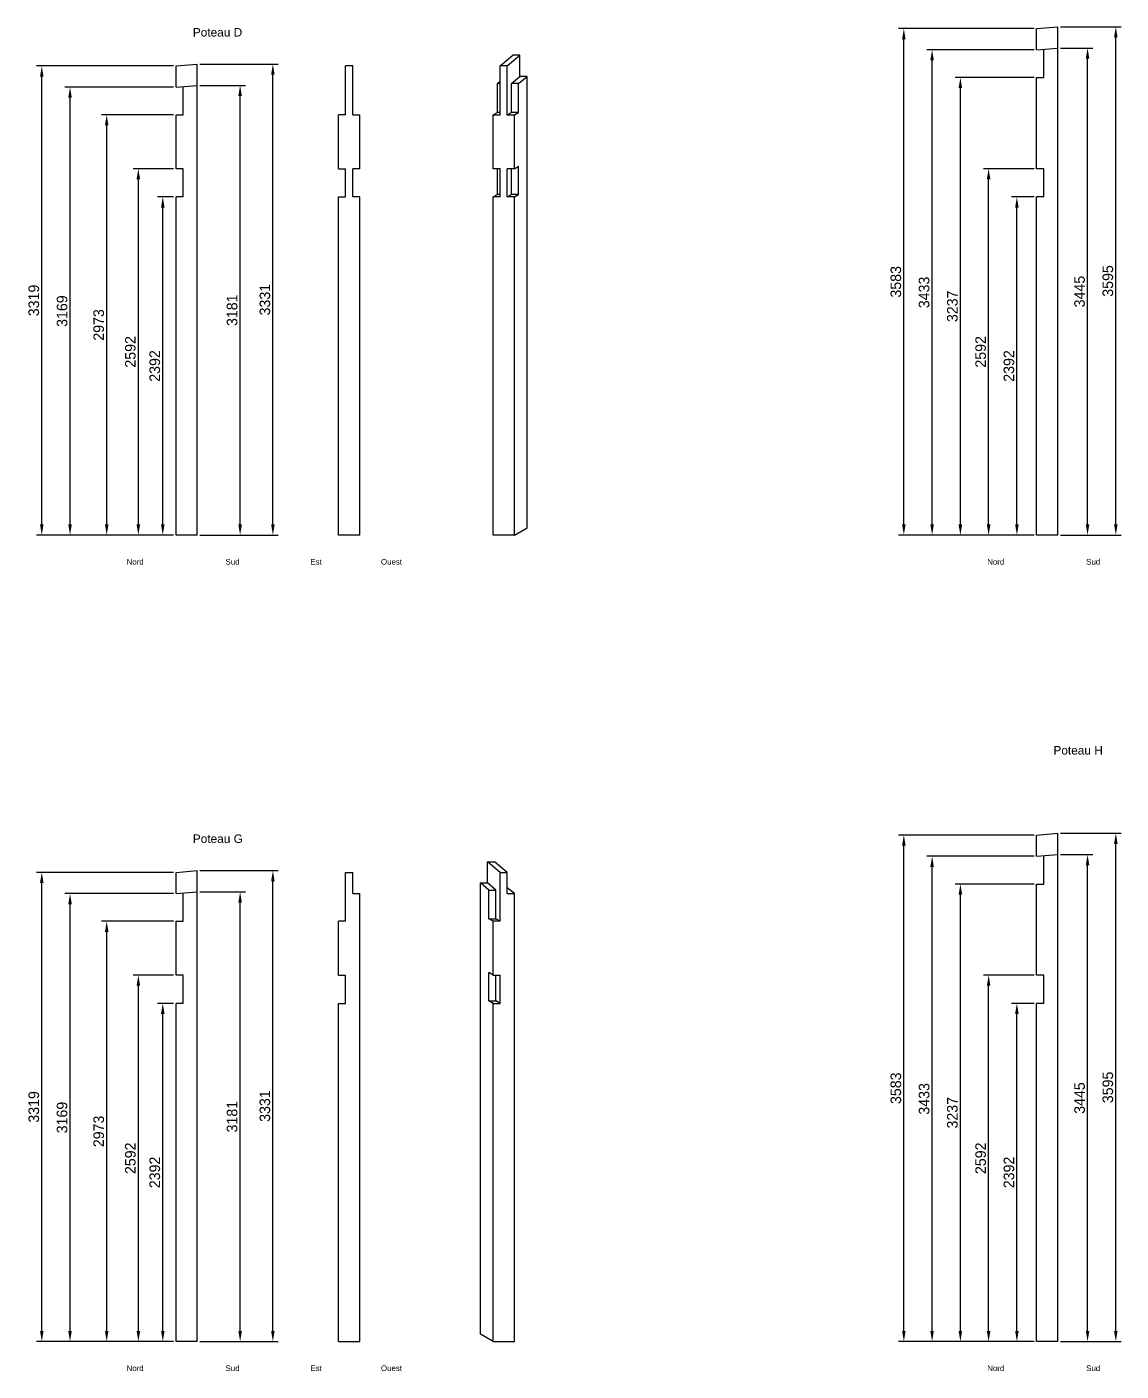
# Model space of a CAD drawing. Header units: centimetres. Extents: x 195 to 15334, y -14961 to 1182.
# Drawn here: x 195 to 7938, y -14961 to -5452 of the extents above; entities that cross this region are included whole.
import ezdxf

# ---------------------------------------------------------------- set-up
doc = ezdxf.new("R2010")
doc.units = ezdxf.units.CM
doc.layers.get('0').update_dxf_attribs({"lineweight": 25, "true_color": 0xffffff})
doc.layers.get('Defpoints').update_dxf_attribs({"true_color": 0xffffff})
doc.layers.add('Cotes', color=178, linetype='Continuous', lineweight=25, true_color=0x000000)
doc.styles.add('QCADDimTextStyle', font='txt')
doc.styles.add('textstyle26', font='')
doc.styles.add('textstyle27', font='')
doc.styles.add('textstyle28', font='')
doc.styles.add('textstyle29', font='')
doc.styles.add('textstyle30', font='')
doc.styles.add('textstyle31', font='')
doc.styles.add('textstyle32', font='')
doc.styles.add('textstyle41', font='')
doc.styles.add('textstyle42', font='')
doc.styles.add('textstyle43', font='')
doc.styles.add('textstyle44', font='')
doc.styles.add('textstyle45', font='')
doc.styles.add('textstyle46', font='')
doc.styles.add('textstyle47', font='')
doc.styles.add('textstyle48', font='')
doc.styles.get('textstyle26').set_extended_font_data('Liberation Sans')
doc.styles.get('textstyle27').set_extended_font_data('Liberation Sans')
doc.styles.get('textstyle28').set_extended_font_data('Liberation Sans')
doc.styles.get('textstyle29').set_extended_font_data('Liberation Sans')
doc.styles.get('textstyle30').set_extended_font_data('Liberation Sans')
doc.styles.get('textstyle31').set_extended_font_data('Liberation Sans')
doc.styles.get('textstyle32').set_extended_font_data('Liberation Sans')
doc.styles.get('textstyle41').set_extended_font_data('Liberation Sans')
doc.styles.get('textstyle42').set_extended_font_data('Liberation Sans')
doc.styles.get('textstyle43').set_extended_font_data('Liberation Sans')
doc.styles.get('textstyle44').set_extended_font_data('Liberation Sans')
doc.styles.get('textstyle45').set_extended_font_data('Liberation Sans')
doc.styles.get('textstyle46').set_extended_font_data('Liberation Sans')
doc.styles.get('textstyle47').set_extended_font_data('Liberation Sans')
doc.styles.get('textstyle48').set_extended_font_data('Liberation Sans')
doc.dimstyles.new('QCADDimStyle', dxfattribs={"dimtxt": 75, "dimasz": 75, "dimexe": 37.5, "dimexo": 18.75, "dimgap": 18.75, "dimtad": 1, "dimtoh": 1, "dimdec": 4, "dimzin": 0, "dimdsep": 46, "dimtxsty": 'QCADDimTextStyle', "dimcen": 0.09, "dimadec": 0, "dimazin": 0, "dimtfac": 1, "dimtdec": 4, "dimtofl": 0, "dimtmove": 0, "dimatfit": 3, "dimfxl": 1, "dimtolj": 1, "dimtzin": 0, "dimarcsym": 0})

# ---------------------------------------------------------------- blocks, each defined once
blk = doc.blocks.new('*D22')
at = {"layer": 'Cotes', "color": 0, "lineweight": -2}
for p, q in [((1231.2, -6654.8), (1118.8, -6654.8)), ((1156.3, -8971.8), (1156.3, -6729.8)), ((1231.2, -9046.8), (1118.8, -9046.8))]:
    blk.add_line(p, q, dxfattribs=at)
at = {"layer": 'Cotes', "color": 0}
for points in [[(1168.8, -6729.8), (1143.8, -6729.8), (1156.3, -6654.8)], [(1143.8, -8971.8), (1168.8, -8971.8), (1156.3, -9046.8)]]:
    blk.add_solid(points, dxfattribs=at)
at = {"layer": 'Defpoints', "color": 0}
for p in [(1156.3, -6654.8), (1250, -6654.8), (1250, -9046.8)]:
    blk.add_point(p, dxfattribs=at)
at = {"layer": 'Cotes', "color": 0, "insert": (1100, -7850.8), "char_height": 75, "attachment_point": 5, "rotation": 90, "style": 'QCADDimTextStyle'}
blk.add_mtext('\\A1;2392', dxfattribs=at)
blk = doc.blocks.new('*D23')
at = {"layer": 'Cotes', "color": 0, "lineweight": -2}
for p, q in [((1231.2, -6454.8), (945.8, -6454.8)), ((983.3, -8971.8), (983.3, -6529.8)), ((1231.2, -9046.8), (945.8, -9046.8))]:
    blk.add_line(p, q, dxfattribs=at)
at = {"layer": 'Cotes', "color": 0}
for points in [[(995.8, -6529.8), (970.8, -6529.8), (983.3, -6454.8)], [(970.8, -8971.8), (995.8, -8971.8), (983.3, -9046.8)]]:
    blk.add_solid(points, dxfattribs=at)
at = {"layer": 'Defpoints', "color": 0}
for p in [(983.3, -6454.8), (1250, -6454.8), (1250, -9046.8)]:
    blk.add_point(p, dxfattribs=at)
at = {"layer": 'Cotes', "color": 0, "insert": (927, -7750.8), "char_height": 75, "attachment_point": 5, "rotation": 90, "style": 'QCADDimTextStyle'}
blk.add_mtext('\\A1;2592', dxfattribs=at)
blk = doc.blocks.new('*D24')
at = {"layer": 'Cotes', "color": 0, "lineweight": -2}
for p, q in [((1231.2, -6074.2), (721.9, -6074.2)), ((759.4, -8971.8), (759.4, -6149.2)), ((1231.2, -9046.8), (721.9, -9046.8))]:
    blk.add_line(p, q, dxfattribs=at)
at = {"layer": 'Cotes', "color": 0}
for points in [[(771.9, -6149.2), (746.9, -6149.2), (759.4, -6074.2)], [(746.9, -8971.8), (771.9, -8971.8), (759.4, -9046.8)]]:
    blk.add_solid(points, dxfattribs=at)
at = {"layer": 'Defpoints', "color": 0}
for p in [(759.4, -6074.2), (1250, -6074.2), (1250, -9046.8)]:
    blk.add_point(p, dxfattribs=at)
at = {"layer": 'Cotes', "color": 0, "insert": (703.1, -7560.5), "char_height": 75, "attachment_point": 5, "rotation": 90, "style": 'QCADDimTextStyle'}
blk.add_mtext('\\A1;2973', dxfattribs=at)
blk = doc.blocks.new('*D25')
at = {"layer": 'Cotes', "color": 0, "lineweight": -2}
for p, q in [((1231.2, -5727.8), (262.5, -5727.8)), ((300, -8971.8), (300, -5802.8)), ((1231.2, -9046.8), (262.5, -9046.8))]:
    blk.add_line(p, q, dxfattribs=at)
at = {"layer": 'Cotes', "color": 0}
for points in [[(312.5, -5802.8), (287.5, -5802.8), (300, -5727.8)], [(287.5, -8971.8), (312.5, -8971.8), (300, -9046.8)]]:
    blk.add_solid(points, dxfattribs=at)
at = {"layer": 'Defpoints', "color": 0}
for p in [(300, -5727.8), (1250, -5727.8), (1250, -9046.8)]:
    blk.add_point(p, dxfattribs=at)
at = {"layer": 'Cotes', "color": 0, "insert": (243.8, -7387.3), "char_height": 75, "attachment_point": 5, "rotation": 90, "style": 'QCADDimTextStyle'}
blk.add_mtext('\\A1;3319', dxfattribs=at)
blk = doc.blocks.new('*D26')
at = {"layer": 'Cotes', "color": 0, "lineweight": -2}
for p, q in [((1418.8, -5715.8), (1972.7, -5715.8)), ((1935.2, -8971.8), (1935.2, -5790.8)), ((1418.8, -9046.8), (1972.7, -9046.8))]:
    blk.add_line(p, q, dxfattribs=at)
at = {"layer": 'Cotes', "color": 0}
for points in [[(1947.7, -5790.8), (1922.7, -5790.8), (1935.2, -5715.8)], [(1922.7, -8971.8), (1947.7, -8971.8), (1935.2, -9046.8)]]:
    blk.add_solid(points, dxfattribs=at)
at = {"layer": 'Defpoints', "color": 0}
for p in [(1400, -5715.8), (1935.2, -5715.8), (1400, -9046.8)]:
    blk.add_point(p, dxfattribs=at)
at = {"layer": 'Cotes', "color": 0, "insert": (1879, -7381.3), "char_height": 75, "attachment_point": 5, "rotation": 90, "style": 'QCADDimTextStyle'}
blk.add_mtext('\\A1;3331', dxfattribs=at)
blk = doc.blocks.new('*D27')
at = {"layer": 'Cotes', "color": 0, "lineweight": -2}
for p, q in [((1418.8, -5866.2), (1740.9, -5866.2)), ((1703.4, -8971.8), (1703.4, -5941.2)), ((1418.8, -9046.8), (1740.9, -9046.8))]:
    blk.add_line(p, q, dxfattribs=at)
at = {"layer": 'Cotes', "color": 0}
for points in [[(1715.9, -5941.2), (1690.9, -5941.2), (1703.4, -5866.2)], [(1690.9, -8971.8), (1715.9, -8971.8), (1703.4, -9046.8)]]:
    blk.add_solid(points, dxfattribs=at)
at = {"layer": 'Defpoints', "color": 0}
for p in [(1400, -5866.2), (1703.4, -5866.2), (1400, -9046.8)]:
    blk.add_point(p, dxfattribs=at)
at = {"layer": 'Cotes', "color": 0, "insert": (1647.1, -7456.5), "char_height": 75, "attachment_point": 5, "rotation": 90, "style": 'QCADDimTextStyle'}
blk.add_mtext('\\A1;3181', dxfattribs=at)
blk = doc.blocks.new('*D28')
at = {"layer": 'Cotes', "color": 0, "lineweight": -2}
for p, q in [((1231.2, -5878.2), (462.5, -5878.2)), ((500, -8971.8), (500, -5953.2)), ((1231.2, -9046.8), (462.5, -9046.8))]:
    blk.add_line(p, q, dxfattribs=at)
at = {"layer": 'Cotes', "color": 0}
for points in [[(512.5, -5953.2), (487.5, -5953.2), (500, -5878.2)], [(487.5, -8971.8), (512.5, -8971.8), (500, -9046.8)]]:
    blk.add_solid(points, dxfattribs=at)
at = {"layer": 'Defpoints', "color": 0}
for p in [(500, -5878.2), (1250, -5878.2), (1250, -9046.8)]:
    blk.add_point(p, dxfattribs=at)
at = {"layer": 'Cotes', "color": 0, "insert": (443.8, -7462.5), "char_height": 75, "attachment_point": 5, "rotation": 90, "style": 'QCADDimTextStyle'}
blk.add_mtext('\\A1;3169', dxfattribs=at)
blk = doc.blocks.new('*D29')
at = {"layer": 'Cotes', "color": 0, "lineweight": -2}
for p, q in [((7321.1, -6654.8), (7162.5, -6654.8)), ((7200, -8971.8), (7200, -6729.8)), ((7321.1, -9046.8), (7162.5, -9046.8))]:
    blk.add_line(p, q, dxfattribs=at)
at = {"layer": 'Cotes', "color": 0}
for points in [[(7212.5, -6729.8), (7187.5, -6729.8), (7200, -6654.8)], [(7187.5, -8971.8), (7212.5, -8971.8), (7200, -9046.8)]]:
    blk.add_solid(points, dxfattribs=at)
at = {"layer": 'Defpoints', "color": 0}
for p in [(7200, -6654.8), (7339.8, -6654.8), (7339.8, -9046.8)]:
    blk.add_point(p, dxfattribs=at)
at = {"layer": 'Cotes', "color": 0, "insert": (7143.8, -7850.8), "char_height": 75, "attachment_point": 5, "rotation": 90, "style": 'QCADDimTextStyle'}
blk.add_mtext('\\A1;2392', dxfattribs=at)
blk = doc.blocks.new('*D30')
at = {"layer": 'Cotes', "color": 0, "lineweight": -2}
for p, q in [((7321.1, -6454.8), (6962.5, -6454.8)), ((7000, -8971.8), (7000, -6529.8)), ((7321.1, -9046.8), (6962.5, -9046.8))]:
    blk.add_line(p, q, dxfattribs=at)
at = {"layer": 'Cotes', "color": 0}
for points in [[(7012.5, -6529.8), (6987.5, -6529.8), (7000, -6454.8)], [(6987.5, -8971.8), (7012.5, -8971.8), (7000, -9046.8)]]:
    blk.add_solid(points, dxfattribs=at)
at = {"layer": 'Defpoints', "color": 0}
for p in [(7000, -6454.8), (7339.8, -6454.8), (7339.8, -9046.8)]:
    blk.add_point(p, dxfattribs=at)
at = {"layer": 'Cotes', "color": 0, "insert": (6943.8, -7750.8), "char_height": 75, "attachment_point": 5, "rotation": 90, "style": 'QCADDimTextStyle'}
blk.add_mtext('\\A1;2592', dxfattribs=at)
blk = doc.blocks.new('*D31')
at = {"layer": 'Cotes', "color": 0, "lineweight": -2}
for p, q in [((7321.1, -5810.2), (6762.5, -5810.2)), ((6800, -8971.8), (6800, -5885.2)), ((7321.1, -9046.8), (6762.5, -9046.8))]:
    blk.add_line(p, q, dxfattribs=at)
at = {"layer": 'Cotes', "color": 0}
for points in [[(6812.5, -5885.2), (6787.5, -5885.2), (6800, -5810.2)], [(6787.5, -8971.8), (6812.5, -8971.8), (6800, -9046.8)]]:
    blk.add_solid(points, dxfattribs=at)
at = {"layer": 'Defpoints', "color": 0}
for p in [(6800, -5810.2), (7339.8, -5810.2), (7339.8, -9046.8)]:
    blk.add_point(p, dxfattribs=at)
at = {"layer": 'Cotes', "color": 0, "insert": (6743.8, -7428.5), "char_height": 75, "attachment_point": 5, "rotation": 90, "style": 'QCADDimTextStyle'}
blk.add_mtext('\\A1;3237', dxfattribs=at)
blk = doc.blocks.new('*D32')
at = {"layer": 'Cotes', "color": 0, "lineweight": -2}
for p, q in [((7321.1, -5614.2), (6562.5, -5614.2)), ((6600, -8971.8), (6600, -5689.2)), ((7321.1, -9046.8), (6562.5, -9046.8))]:
    blk.add_line(p, q, dxfattribs=at)
at = {"layer": 'Cotes', "color": 0}
for points in [[(6612.5, -5689.2), (6587.5, -5689.2), (6600, -5614.2)], [(6587.5, -8971.8), (6612.5, -8971.8), (6600, -9046.8)]]:
    blk.add_solid(points, dxfattribs=at)
at = {"layer": 'Defpoints', "color": 0}
for p in [(6600, -5614.2), (7339.8, -5614.2), (7339.8, -9046.8)]:
    blk.add_point(p, dxfattribs=at)
at = {"layer": 'Cotes', "color": 0, "insert": (6543.8, -7330.5), "char_height": 75, "attachment_point": 5, "rotation": 90, "style": 'QCADDimTextStyle'}
blk.add_mtext('\\A1;3433', dxfattribs=at)
blk = doc.blocks.new('*D33')
at = {"layer": 'Cotes', "color": 0, "lineweight": -2}
for p, q in [((7321.1, -5463.8), (6362.5, -5463.8)), ((6400, -8971.8), (6400, -5538.8)), ((7321.1, -9046.8), (6362.5, -9046.8))]:
    blk.add_line(p, q, dxfattribs=at)
at = {"layer": 'Cotes', "color": 0}
for points in [[(6412.5, -5538.8), (6387.5, -5538.8), (6400, -5463.8)], [(6387.5, -8971.8), (6412.5, -8971.8), (6400, -9046.8)]]:
    blk.add_solid(points, dxfattribs=at)
at = {"layer": 'Defpoints', "color": 0}
for p in [(6400, -5463.8), (7339.8, -5463.8), (7339.8, -9046.8)]:
    blk.add_point(p, dxfattribs=at)
at = {"layer": 'Cotes', "color": 0, "insert": (6343.8, -7255.3), "char_height": 75, "attachment_point": 5, "rotation": 90, "style": 'QCADDimTextStyle'}
blk.add_mtext('\\A1;3583', dxfattribs=at)
blk = doc.blocks.new('*D34')
at = {"layer": 'Cotes', "color": 0, "lineweight": -2}
for p, q in [((7508.6, -5602.2), (7737.5, -5602.2)), ((7700, -8971.8), (7700, -5677.2)), ((7508.6, -9046.8), (7737.5, -9046.8))]:
    blk.add_line(p, q, dxfattribs=at)
at = {"layer": 'Cotes', "color": 0}
for points in [[(7712.5, -5677.2), (7687.5, -5677.2), (7700, -5602.2)], [(7687.5, -8971.8), (7712.5, -8971.8), (7700, -9046.8)]]:
    blk.add_solid(points, dxfattribs=at)
at = {"layer": 'Defpoints', "color": 0}
for p in [(7489.8, -5602.2), (7700, -5602.2), (7489.8, -9046.8)]:
    blk.add_point(p, dxfattribs=at)
at = {"layer": 'Cotes', "color": 0, "insert": (7643.8, -7324.5), "char_height": 75, "attachment_point": 5, "rotation": 90, "style": 'QCADDimTextStyle'}
blk.add_mtext('\\A1;3445', dxfattribs=at)
blk = doc.blocks.new('*D35')
at = {"layer": 'Cotes', "color": 0, "lineweight": -2}
for p, q in [((7508.6, -5451.8), (7937.5, -5451.8)), ((7900, -8971.8), (7900, -5526.8)), ((7527.3, -9046.8), (7937.5, -9046.8))]:
    blk.add_line(p, q, dxfattribs=at)
at = {"layer": 'Cotes', "color": 0}
for points in [[(7912.5, -5526.8), (7887.5, -5526.8), (7900, -5451.8)], [(7887.5, -8971.8), (7912.5, -8971.8), (7900, -9046.8)]]:
    blk.add_solid(points, dxfattribs=at)
at = {"layer": 'Defpoints', "color": 0}
for p in [(7489.8, -5451.8), (7900, -5451.8), (7508.6, -9046.8)]:
    blk.add_point(p, dxfattribs=at)
at = {"layer": 'Cotes', "color": 0, "insert": (7843.8, -7249.3), "char_height": 75, "attachment_point": 5, "rotation": 90, "style": 'QCADDimTextStyle'}
blk.add_mtext('\\A1;3595', dxfattribs=at)
blk = doc.blocks.new('*D43')
at = {"layer": 'Cotes', "color": 0, "lineweight": -2}
for p, q in [((1231.2, -12359.9), (1118.8, -12359.9)), ((1156.3, -14676.9), (1156.3, -12434.9)), ((1231.2, -14751.9), (1118.8, -14751.9))]:
    blk.add_line(p, q, dxfattribs=at)
at = {"layer": 'Cotes', "color": 0}
for points in [[(1168.8, -12434.9), (1143.8, -12434.9), (1156.3, -12359.9)], [(1143.8, -14676.9), (1168.8, -14676.9), (1156.3, -14751.9)]]:
    blk.add_solid(points, dxfattribs=at)
at = {"layer": 'Defpoints', "color": 0}
for p in [(1156.3, -12359.9), (1250, -12359.9), (1250, -14751.9)]:
    blk.add_point(p, dxfattribs=at)
at = {"layer": 'Cotes', "color": 0, "insert": (1100, -13555.9), "char_height": 75, "attachment_point": 5, "rotation": 90, "style": 'QCADDimTextStyle'}
blk.add_mtext('\\A1;2392', dxfattribs=at)
blk = doc.blocks.new('*D44')
at = {"layer": 'Cotes', "color": 0, "lineweight": -2}
for p, q in [((1231.2, -12159.9), (945.8, -12159.9)), ((983.3, -14676.9), (983.3, -12234.9)), ((1231.2, -14751.9), (945.8, -14751.9))]:
    blk.add_line(p, q, dxfattribs=at)
at = {"layer": 'Cotes', "color": 0}
for points in [[(995.8, -12234.9), (970.8, -12234.9), (983.3, -12159.9)], [(970.8, -14676.9), (995.8, -14676.9), (983.3, -14751.9)]]:
    blk.add_solid(points, dxfattribs=at)
at = {"layer": 'Defpoints', "color": 0}
for p in [(983.3, -12159.9), (1250, -12159.9), (1250, -14751.9)]:
    blk.add_point(p, dxfattribs=at)
at = {"layer": 'Cotes', "color": 0, "insert": (927, -13455.9), "char_height": 75, "attachment_point": 5, "rotation": 90, "style": 'QCADDimTextStyle'}
blk.add_mtext('\\A1;2592', dxfattribs=at)
blk = doc.blocks.new('*D45')
at = {"layer": 'Cotes', "color": 0, "lineweight": -2}
for p, q in [((1231.2, -11779.4), (721.9, -11779.4)), ((759.4, -14676.9), (759.4, -11854.4)), ((1231.2, -14751.9), (721.9, -14751.9))]:
    blk.add_line(p, q, dxfattribs=at)
at = {"layer": 'Cotes', "color": 0}
for points in [[(771.9, -11854.4), (746.9, -11854.4), (759.4, -11779.4)], [(746.9, -14676.9), (771.9, -14676.9), (759.4, -14751.9)]]:
    blk.add_solid(points, dxfattribs=at)
at = {"layer": 'Defpoints', "color": 0}
for p in [(759.4, -11779.4), (1250, -11779.4), (1250, -14751.9)]:
    blk.add_point(p, dxfattribs=at)
at = {"layer": 'Cotes', "color": 0, "insert": (703.1, -13265.6), "char_height": 75, "attachment_point": 5, "rotation": 90, "style": 'QCADDimTextStyle'}
blk.add_mtext('\\A1;2973', dxfattribs=at)
blk = doc.blocks.new('*D46')
at = {"layer": 'Cotes', "color": 0, "lineweight": -2}
for p, q in [((1231.2, -11432.9), (262.5, -11432.9)), ((300, -14676.9), (300, -11507.9)), ((1231.2, -14751.9), (262.5, -14751.9))]:
    blk.add_line(p, q, dxfattribs=at)
at = {"layer": 'Cotes', "color": 0}
for points in [[(312.5, -11507.9), (287.5, -11507.9), (300, -11432.9)], [(287.5, -14676.9), (312.5, -14676.9), (300, -14751.9)]]:
    blk.add_solid(points, dxfattribs=at)
at = {"layer": 'Defpoints', "color": 0}
for p in [(300, -11432.9), (1250, -11432.9), (1250, -14751.9)]:
    blk.add_point(p, dxfattribs=at)
at = {"layer": 'Cotes', "color": 0, "insert": (243.8, -13092.4), "char_height": 75, "attachment_point": 5, "rotation": 90, "style": 'QCADDimTextStyle'}
blk.add_mtext('\\A1;3319', dxfattribs=at)
blk = doc.blocks.new('*D47')
at = {"layer": 'Cotes', "color": 0, "lineweight": -2}
for p, q in [((1418.8, -11420.9), (1972.7, -11420.9)), ((1935.2, -14676.9), (1935.2, -11495.9)), ((1418.8, -14751.9), (1972.7, -14751.9))]:
    blk.add_line(p, q, dxfattribs=at)
at = {"layer": 'Cotes', "color": 0}
for points in [[(1947.7, -11495.9), (1922.7, -11495.9), (1935.2, -11420.9)], [(1922.7, -14676.9), (1947.7, -14676.9), (1935.2, -14751.9)]]:
    blk.add_solid(points, dxfattribs=at)
at = {"layer": 'Defpoints', "color": 0}
for p in [(1400, -11420.9), (1935.2, -11420.9), (1400, -14751.9)]:
    blk.add_point(p, dxfattribs=at)
at = {"layer": 'Cotes', "color": 0, "insert": (1879, -13086.4), "char_height": 75, "attachment_point": 5, "rotation": 90, "style": 'QCADDimTextStyle'}
blk.add_mtext('\\A1;3331', dxfattribs=at)
blk = doc.blocks.new('*D48')
at = {"layer": 'Cotes', "color": 0, "lineweight": -2}
for p, q in [((1418.8, -11571.4), (1740.9, -11571.4)), ((1703.4, -14676.9), (1703.4, -11646.4)), ((1418.8, -14751.9), (1740.9, -14751.9))]:
    blk.add_line(p, q, dxfattribs=at)
at = {"layer": 'Cotes', "color": 0}
for points in [[(1715.9, -11646.4), (1690.9, -11646.4), (1703.4, -11571.4)], [(1690.9, -14676.9), (1715.9, -14676.9), (1703.4, -14751.9)]]:
    blk.add_solid(points, dxfattribs=at)
at = {"layer": 'Defpoints', "color": 0}
for p in [(1400, -11571.4), (1703.4, -11571.4), (1400, -14751.9)]:
    blk.add_point(p, dxfattribs=at)
at = {"layer": 'Cotes', "color": 0, "insert": (1647.1, -13161.6), "char_height": 75, "attachment_point": 5, "rotation": 90, "style": 'QCADDimTextStyle'}
blk.add_mtext('\\A1;3181', dxfattribs=at)
blk = doc.blocks.new('*D49')
at = {"layer": 'Cotes', "color": 0, "lineweight": -2}
for p, q in [((1231.2, -11583.4), (462.5, -11583.4)), ((500, -14676.9), (500, -11658.4)), ((1231.2, -14751.9), (462.5, -14751.9))]:
    blk.add_line(p, q, dxfattribs=at)
at = {"layer": 'Cotes', "color": 0}
for points in [[(512.5, -11658.4), (487.5, -11658.4), (500, -11583.4)], [(487.5, -14676.9), (512.5, -14676.9), (500, -14751.9)]]:
    blk.add_solid(points, dxfattribs=at)
at = {"layer": 'Defpoints', "color": 0}
for p in [(500, -11583.4), (1250, -11583.4), (1250, -14751.9)]:
    blk.add_point(p, dxfattribs=at)
at = {"layer": 'Cotes', "color": 0, "insert": (443.8, -13167.6), "char_height": 75, "attachment_point": 5, "rotation": 90, "style": 'QCADDimTextStyle'}
blk.add_mtext('\\A1;3169', dxfattribs=at)
blk = doc.blocks.new('*D50')
at = {"layer": 'Cotes', "color": 0, "lineweight": -2}
for p, q in [((7321.1, -12359.9), (7162.5, -12359.9)), ((7200, -14676.9), (7200, -12434.9)), ((7321.1, -14751.9), (7162.5, -14751.9))]:
    blk.add_line(p, q, dxfattribs=at)
at = {"layer": 'Cotes', "color": 0}
for points in [[(7212.5, -12434.9), (7187.5, -12434.9), (7200, -12359.9)], [(7187.5, -14676.9), (7212.5, -14676.9), (7200, -14751.9)]]:
    blk.add_solid(points, dxfattribs=at)
at = {"layer": 'Defpoints', "color": 0}
for p in [(7200, -12359.9), (7339.8, -12359.9), (7339.8, -14751.9)]:
    blk.add_point(p, dxfattribs=at)
at = {"layer": 'Cotes', "color": 0, "insert": (7143.8, -13555.9), "char_height": 75, "attachment_point": 5, "rotation": 90, "style": 'QCADDimTextStyle'}
blk.add_mtext('\\A1;2392', dxfattribs=at)
blk = doc.blocks.new('*D51')
at = {"layer": 'Cotes', "color": 0, "lineweight": -2}
for p, q in [((7321.1, -12159.9), (6962.5, -12159.9)), ((7000, -14676.9), (7000, -12234.9)), ((7321.1, -14751.9), (6962.5, -14751.9))]:
    blk.add_line(p, q, dxfattribs=at)
at = {"layer": 'Cotes', "color": 0}
for points in [[(7012.5, -12234.9), (6987.5, -12234.9), (7000, -12159.9)], [(6987.5, -14676.9), (7012.5, -14676.9), (7000, -14751.9)]]:
    blk.add_solid(points, dxfattribs=at)
at = {"layer": 'Defpoints', "color": 0}
for p in [(7000, -12159.9), (7339.8, -12159.9), (7339.8, -14751.9)]:
    blk.add_point(p, dxfattribs=at)
at = {"layer": 'Cotes', "color": 0, "insert": (6943.8, -13455.9), "char_height": 75, "attachment_point": 5, "rotation": 90, "style": 'QCADDimTextStyle'}
blk.add_mtext('\\A1;2592', dxfattribs=at)
blk = doc.blocks.new('*D52')
at = {"layer": 'Cotes', "color": 0, "lineweight": -2}
for p, q in [((7321.1, -11515.4), (6762.5, -11515.4)), ((6800, -14676.9), (6800, -11590.4)), ((7321.1, -14751.9), (6762.5, -14751.9))]:
    blk.add_line(p, q, dxfattribs=at)
at = {"layer": 'Cotes', "color": 0}
for points in [[(6812.5, -11590.4), (6787.5, -11590.4), (6800, -11515.4)], [(6787.5, -14676.9), (6812.5, -14676.9), (6800, -14751.9)]]:
    blk.add_solid(points, dxfattribs=at)
at = {"layer": 'Defpoints', "color": 0}
for p in [(6800, -11515.4), (7339.8, -11515.4), (7339.8, -14751.9)]:
    blk.add_point(p, dxfattribs=at)
at = {"layer": 'Cotes', "color": 0, "insert": (6743.8, -13133.6), "char_height": 75, "attachment_point": 5, "rotation": 90, "style": 'QCADDimTextStyle'}
blk.add_mtext('\\A1;3237', dxfattribs=at)
blk = doc.blocks.new('*D53')
at = {"layer": 'Cotes', "color": 0, "lineweight": -2}
for p, q in [((7321.1, -11319.4), (6562.5, -11319.4)), ((6600, -14676.9), (6600, -11394.4)), ((7321.1, -14751.9), (6562.5, -14751.9))]:
    blk.add_line(p, q, dxfattribs=at)
at = {"layer": 'Cotes', "color": 0}
for points in [[(6612.5, -11394.4), (6587.5, -11394.4), (6600, -11319.4)], [(6587.5, -14676.9), (6612.5, -14676.9), (6600, -14751.9)]]:
    blk.add_solid(points, dxfattribs=at)
at = {"layer": 'Defpoints', "color": 0}
for p in [(6600, -11319.4), (7339.8, -11319.4), (7339.8, -14751.9)]:
    blk.add_point(p, dxfattribs=at)
at = {"layer": 'Cotes', "color": 0, "insert": (6543.8, -13035.6), "char_height": 75, "attachment_point": 5, "rotation": 90, "style": 'QCADDimTextStyle'}
blk.add_mtext('\\A1;3433', dxfattribs=at)
blk = doc.blocks.new('*D54')
at = {"layer": 'Cotes', "color": 0, "lineweight": -2}
for p, q in [((7321.1, -11168.9), (6362.5, -11168.9)), ((6400, -14676.9), (6400, -11243.9)), ((7321.1, -14751.9), (6362.5, -14751.9))]:
    blk.add_line(p, q, dxfattribs=at)
at = {"layer": 'Cotes', "color": 0}
for points in [[(6412.5, -11243.9), (6387.5, -11243.9), (6400, -11168.9)], [(6387.5, -14676.9), (6412.5, -14676.9), (6400, -14751.9)]]:
    blk.add_solid(points, dxfattribs=at)
at = {"layer": 'Defpoints', "color": 0}
for p in [(6400, -11168.9), (7339.8, -11168.9), (7339.8, -14751.9)]:
    blk.add_point(p, dxfattribs=at)
at = {"layer": 'Cotes', "color": 0, "insert": (6343.8, -12960.4), "char_height": 75, "attachment_point": 5, "rotation": 90, "style": 'QCADDimTextStyle'}
blk.add_mtext('\\A1;3583', dxfattribs=at)
blk = doc.blocks.new('*D55')
at = {"layer": 'Cotes', "color": 0, "lineweight": -2}
for p, q in [((7508.6, -11307.4), (7737.5, -11307.4)), ((7700, -14676.9), (7700, -11382.4)), ((7508.6, -14751.9), (7737.5, -14751.9))]:
    blk.add_line(p, q, dxfattribs=at)
at = {"layer": 'Cotes', "color": 0}
for points in [[(7712.5, -11382.4), (7687.5, -11382.4), (7700, -11307.4)], [(7687.5, -14676.9), (7712.5, -14676.9), (7700, -14751.9)]]:
    blk.add_solid(points, dxfattribs=at)
at = {"layer": 'Defpoints', "color": 0}
for p in [(7489.8, -11307.4), (7700, -11307.4), (7489.8, -14751.9)]:
    blk.add_point(p, dxfattribs=at)
at = {"layer": 'Cotes', "color": 0, "insert": (7643.8, -13029.6), "char_height": 75, "attachment_point": 5, "rotation": 90, "style": 'QCADDimTextStyle'}
blk.add_mtext('\\A1;3445', dxfattribs=at)
blk = doc.blocks.new('*D56')
at = {"layer": 'Cotes', "color": 0, "lineweight": -2}
for p, q in [((7508.6, -11156.9), (7937.5, -11156.9)), ((7900, -14676.9), (7900, -11231.9)), ((7527.3, -14751.9), (7937.5, -14751.9))]:
    blk.add_line(p, q, dxfattribs=at)
at = {"layer": 'Cotes', "color": 0}
for points in [[(7912.5, -11231.9), (7887.5, -11231.9), (7900, -11156.9)], [(7887.5, -14676.9), (7912.5, -14676.9), (7900, -14751.9)]]:
    blk.add_solid(points, dxfattribs=at)
at = {"layer": 'Defpoints', "color": 0}
for p in [(7489.8, -11156.9), (7900, -11156.9), (7508.6, -14751.9)]:
    blk.add_point(p, dxfattribs=at)
at = {"layer": 'Cotes', "color": 0, "insert": (7843.8, -12954.4), "char_height": 75, "attachment_point": 5, "rotation": 90, "style": 'QCADDimTextStyle'}
blk.add_mtext('\\A1;3595', dxfattribs=at)

msp = doc.modelspace()

# ---------------------------------------------------------------- linework, layer by layer
for p, q in [((7339.8, -5463.8), (7489.8, -5451.8)), ((7339.8, -5614.2), (7339.8, -5463.8)), ((7489.8, -9046.8), (7489.8, -5451.8)), ((7339.8, -5614.2), (7489.8, -5602.2)), ((7389.8, -5810.2), (7389.8, -5610.2)), ((3543.9, -5727.8), (3633.9, -5652.2)), ((3593.9, -5727.8), (3683.9, -5652.2)), ((3683.9, -5652.2), (3633.9, -5652.2)), ((3683.9, -5802.7), (3683.9, -5652.2)), ((1250, -5727.8), (1400, -5715.8)), ((1250, -5878.2), (1250, -5727.8)), ((1400, -9046.8), (1400, -5715.8)), ((2450, -5878.2), (2450, -5727.8)), ((2500, -5727.8), (2450, -5727.8)), ((2450, -6074.2), (2450, -5727.8)), ((2500, -6074.2), (2500, -5727.8)), ((3543.9, -5878.2), (3543.9, -5727.8)), ((3593.9, -5727.8), (3543.9, -5727.8)), ((3593.9, -6074.2), (3593.9, -5727.8)), ((1250, -5878.2), (1400, -5866.2)), ((1300, -6074.2), (1300, -5874.2)), ((3523.9, -5853.1), (3543.9, -5836.3)), ((3523.9, -6056.9), (3523.9, -5853.1)), ((3543.9, -5853.1), (3523.9, -5853.1)), ((3543.9, -6074.2), (3543.9, -5870.4)), ((3623.9, -5853.1), (3683.9, -5802.7)), ((3673.9, -5853.1), (3623.9, -5853.1)), ((3623.9, -6056.9), (3623.9, -5853.1)), ((3673.9, -5853.1), (3733.9, -5802.7)), ((3673.9, -6056.9), (3673.9, -5853.1)), ((3733.9, -5802.7), (3683.9, -5802.7)), ((3733.9, -8994.8), (3733.9, -5802.7)), ((7339.8, -5810.2), (7389.8, -5810.2)), ((7339.8, -6454.8), (7339.8, -5810.2)), ((1250, -6074.2), (1300, -6074.2)), ((1250, -6454.8), (1250, -6074.2)), ((2400, -6454.8), (2400, -6074.2)), ((2450, -6074.2), (2400, -6074.2)), ((2500, -6074.2), (2550, -6074.2)), ((2550, -6454.8), (2550, -6074.2)), ((3493.9, -6074.2), (3523.9, -6056.9)), ((3493.9, -6074.2), (3543.9, -6074.2)), ((3493.9, -6454.8), (3493.9, -6074.2)), ((3543.9, -6056.9), (3523.9, -6056.9)), ((3593.9, -6074.2), (3623.9, -6056.9)), ((3593.9, -6074.2), (3643.9, -6074.2)), ((3673.9, -6056.9), (3623.9, -6056.9)), ((3643.9, -6074.2), (3673.9, -6056.9)), ((3643.9, -6454.8), (3643.9, -6074.2)), ((1300, -6454.8), (1250, -6454.8)), ((1300, -6654.8), (1300, -6454.8)), ((2400, -6454.8), (2450, -6454.8)), ((2450, -6654.8), (2450, -6454.8)), ((2550, -6454.8), (2500, -6454.8)), ((2500, -6654.8), (2500, -6454.8)), ((3543.9, -6454.8), (3493.9, -6454.8)), ((3523.9, -6637.4), (3523.9, -6454.8)), ((3543.9, -6654.8), (3543.9, -6454.8)), ((3643.9, -6454.8), (3593.9, -6454.8)), ((3593.9, -6654.8), (3593.9, -6454.8)), ((3623.9, -6637.4), (3623.9, -6454.8)), ((3643.9, -6454.8), (3673.9, -6437.4)), ((3673.9, -6637.4), (3673.9, -6437.4)), ((7389.8, -6454.8), (7339.8, -6454.8)), ((7389.8, -6654.8), (7389.8, -6454.8)), ((1300, -6654.8), (1250, -6654.8)), ((1250, -9046.8), (1250, -6654.8)), ((2400, -6654.8), (2450, -6654.8)), ((2400, -9046.8), (2400, -6654.8)), ((2550, -6654.8), (2500, -6654.8)), ((2550, -9046.8), (2550, -6654.8)), ((3493.9, -6654.8), (3523.9, -6637.4)), ((3543.9, -6654.8), (3493.9, -6654.8)), ((3493.9, -9046.8), (3493.9, -6654.8)), ((3543.9, -6637.4), (3523.9, -6637.4)), ((3593.9, -6654.8), (3623.9, -6637.4)), ((3643.9, -6654.8), (3593.9, -6654.8)), ((3673.9, -6637.4), (3623.9, -6637.4)), ((3643.9, -6654.8), (3673.9, -6637.4)), ((3643.9, -9046.8), (3643.9, -6654.8)), ((7389.8, -6654.8), (7339.8, -6654.8)), ((7339.8, -9046.8), (7339.8, -6654.8)), ((3643.9, -9046.8), (3733.9, -8994.8)), ((1400, -9046.8), (1250, -9046.8)), ((2550, -9046.8), (2400, -9046.8)), ((3643.9, -9046.8), (3493.9, -9046.8)), ((7489.8, -9046.8), (7339.8, -9046.8)), ((7339.8, -11168.9), (7489.8, -11156.9)), ((7339.8, -11319.4), (7339.8, -11168.9)), ((7489.8, -14751.9), (7489.8, -11156.9)), ((7339.8, -11319.4), (7489.8, -11307.4)), ((7389.8, -11515.4), (7389.8, -11315.4)), ((3543.9, -11432.9), (3453.9, -11357.4)), ((3453.9, -11507.8), (3453.9, -11357.4)), ((3453.9, -11357.4), (3503.9, -11357.4)), ((3593.9, -11432.9), (3503.9, -11357.4)), ((1250, -11432.9), (1400, -11420.9)), ((1250, -11583.4), (1250, -11432.9)), ((1400, -14751.9), (1400, -11420.9)), ((2450, -11432.9), (2500, -11432.9)), ((2450, -11779.4), (2450, -11432.9)), ((2500, -11583.4), (2500, -11432.9)), ((3543.9, -11432.9), (3593.9, -11432.9)), ((3543.9, -11779.4), (3543.9, -11432.9)), ((3593.9, -11583.4), (3593.9, -11432.9)), ((1250, -11583.4), (1400, -11571.4)), ((1300, -11779.4), (1300, -11579.4)), ((2500, -11583.4), (2550, -11583.4)), ((2550, -14751.9), (2550, -11583.4)), ((3403.9, -14699.9), (3403.9, -11507.8)), ((3403.9, -11507.8), (3453.9, -11507.8)), ((3463.9, -11558.2), (3403.9, -11507.8)), ((3513.9, -11558.2), (3453.9, -11507.8)), ((3463.9, -11762), (3463.9, -11558.2)), ((3463.9, -11558.2), (3513.9, -11558.2)), ((3513.9, -11762), (3513.9, -11558.2)), ((3643.9, -11583.4), (3593.9, -11541.4)), ((3593.9, -11583.4), (3643.9, -11583.4)), ((3643.9, -14751.9), (3643.9, -11583.4)), ((7339.8, -11515.4), (7389.8, -11515.4)), ((7339.8, -12159.9), (7339.8, -11515.4)), ((1250, -11779.4), (1300, -11779.4)), ((1250, -12159.9), (1250, -11779.4)), ((2400, -12159.9), (2400, -11779.4)), ((2450, -11779.4), (2400, -11779.4)), ((3463.9, -11762), (3513.9, -11762)), ((3493.9, -11779.4), (3463.9, -11762)), ((3493.9, -12159.9), (3493.9, -11779.4)), ((3543.9, -11779.4), (3493.9, -11779.4)), ((3543.9, -11779.4), (3513.9, -11762)), ((1300, -12159.9), (1250, -12159.9)), ((1300, -12359.9), (1300, -12159.9)), ((2400, -12159.9), (2450, -12159.9)), ((2450, -12359.9), (2450, -12159.9)), ((3493.9, -12159.9), (3463.9, -12142.6)), ((3463.9, -12342.6), (3463.9, -12142.6)), ((3493.9, -12159.9), (3543.9, -12159.9)), ((3513.9, -12342.6), (3513.9, -12159.9)), ((3543.9, -12359.9), (3543.9, -12159.9)), ((7389.8, -12159.9), (7339.8, -12159.9)), ((7389.8, -12359.9), (7389.8, -12159.9)), ((1300, -12359.9), (1250, -12359.9)), ((1250, -14751.9), (1250, -12359.9)), ((2400, -12359.9), (2450, -12359.9)), ((2400, -14751.9), (2400, -12359.9)), ((3463.9, -12342.6), (3513.9, -12342.6)), ((3493.9, -12359.9), (3463.9, -12342.6)), ((3493.9, -12359.9), (3543.9, -12359.9)), ((3493.9, -14751.9), (3493.9, -12359.9)), ((3543.9, -12359.9), (3513.9, -12342.6)), ((7389.8, -12359.9), (7339.8, -12359.9)), ((7339.8, -14751.9), (7339.8, -12359.9)), ((3493.9, -14751.9), (3403.9, -14699.9)), ((1400, -14751.9), (1250, -14751.9)), ((2400, -14751.9), (2550, -14751.9)), ((3493.9, -14751.9), (3643.9, -14751.9)), ((7489.8, -14751.9), (7339.8, -14751.9))]:
    msp.add_line(p, q)

# ---------------------------------------------------------------- texts
at = {"attachment_point": 1}
for s, insert, char_height, style in [('Poteau D', (1368.7, -5460), 60, 'textstyle28'), ('Nord', (900, -9215.8), 40, 'textstyle26'), ('Sud', (1600, -9215.8), 40, 'textstyle27'), ('Est', (2200, -9215.8), 40, 'textstyle30'), ('Ouest', (2700, -9215.8), 40, 'textstyle29'), ('Nord', (6989.8, -9215.8), 40, 'textstyle31'), ('Sud', (7689.8, -9215.8), 40, 'textstyle32'), ('Poteau H', (7458.5, -10539.6), 60, 'textstyle48'), ('Poteau G', (1368.7, -11165.1), 60, 'textstyle43'), ('Nord', (900, -14920.9), 40, 'textstyle41'), ('Sud', (1600, -14920.9), 40, 'textstyle42'), ('Est', (2200, -14920.9), 40, 'textstyle45'), ('Ouest', (2700, -14920.9), 40, 'textstyle44'), ('Nord', (6989.8, -14920.9), 40, 'textstyle46'), ('Sud', (7689.8, -14920.9), 40, 'textstyle47')]:
    msp.add_mtext(s, dxfattribs=dict(at, insert=insert, char_height=char_height, style=style))

# ---------------------------------------------------------------- dimensions: what is measured, and where the dimension line sits
at = {"layer": 'Cotes'}
for base, p1, p2, picture, middle in [((6400, -5463.8), (7339.8, -9046.8), (7339.8, -5463.8), '*D33', (6343.8, -7255.3)), ((7900, -5451.8), (7508.6, -9046.8), (7489.8, -5451.8), '*D35', (7843.8, -7249.3)), ((7700, -5602.2), (7489.8, -9046.8), (7489.8, -5602.2), '*D34', (7643.8, -7324.5)), ((6600, -5614.2), (7339.8, -9046.8), (7339.8, -5614.2), '*D32', (6543.8, -7330.5)), ((300, -5727.8), (1250, -9046.8), (1250, -5727.8), '*D25', (243.8, -7387.3)), ((1935.2, -5715.8), (1400, -9046.8), (1400, -5715.8), '*D26', (1879, -7381.3)), ((500, -5878.2), (1250, -9046.8), (1250, -5878.2), '*D28', (443.8, -7462.5)), ((1703.4, -5866.2), (1400, -9046.8), (1400, -5866.2), '*D27', (1647.1, -7456.5)), ((6800, -5810.2), (7339.8, -9046.8), (7339.8, -5810.2), '*D31', (6743.8, -7428.5)), ((759.4, -6074.2), (1250, -9046.8), (1250, -6074.2), '*D24', (703.1, -7560.5)), ((983.3, -6454.8), (1250, -9046.8), (1250, -6454.8), '*D23', (927, -7750.8)), ((7000, -6454.8), (7339.8, -9046.8), (7339.8, -6454.8), '*D30', (6943.8, -7750.8)), ((1156.3, -6654.8), (1250, -9046.8), (1250, -6654.8), '*D22', (1100, -7850.8)), ((7200, -6654.8), (7339.8, -9046.8), (7339.8, -6654.8), '*D29', (7143.8, -7850.8)), ((6400, -11168.9), (7339.8, -14751.9), (7339.8, -11168.9), '*D54', (6343.8, -12960.4)), ((7900, -11156.9), (7508.6, -14751.9), (7489.8, -11156.9), '*D56', (7843.8, -12954.4)), ((7700, -11307.3622), (7489.8029, -14751.883), (7489.8029, -11307.3622), '*D55', (7643.75, -13029.6226)), ((6600, -11319.3622), (7339.8029, -14751.883), (7339.8029, -11319.3622), '*D53', (6543.75, -13035.6226)), ((300, -11432.9), (1250, -14751.9), (1250, -11432.9), '*D46', (243.8, -13092.4)), ((1935.2, -11420.9), (1400, -14751.9), (1400, -11420.9), '*D47', (1879, -13086.4)), ((500, -11583.3622), (1250, -14751.883), (1250, -11583.3622), '*D49', (443.75, -13167.6226)), ((1703.3799, -11571.3622), (1400, -14751.883), (1400, -11571.3622), '*D48', (1647.1299, -13161.6226)), ((6800, -11515.3622), (7339.8029, -14751.883), (7339.8029, -11515.3622), '*D52', (6743.75, -13133.6226)), ((759.3549, -11779.3622), (1250, -14751.883), (1250, -11779.3622), '*D45', (703.1049, -13265.6226)), ((983.3, -12159.9), (1250, -14751.9), (1250, -12159.9), '*D44', (927, -13455.9)), ((7000, -12159.9), (7339.8, -14751.9), (7339.8, -12159.9), '*D51', (6943.8, -13455.9)), ((1156.3, -12359.9), (1250, -14751.9), (1250, -12359.9), '*D43', (1100, -13555.9)), ((7200, -12359.9), (7339.8, -14751.9), (7339.8, -12359.9), '*D50', (7143.8, -13555.9))]:
    dim = msp.add_linear_dim(base=base, p1=p1, p2=p2, angle=90, dimstyle='QCADDimStyle', override={"dimtxt": 75, "dimasz": 75, "dimexe": 37.5, "dimexo": 18.75, "dimgap": 18.75, "dimdec": 0, "dimzin": 8, "dimclrd": 0, "dimclre": 0, "dimclrt": 0, "dimazin": 2, "dimtmove": 2}, dxfattribs=at)
    dim.commit()
    dim.dimension.update_dxf_attribs({"geometry": picture, "text_midpoint": middle})

doc.saveas('drawing.dxf')
